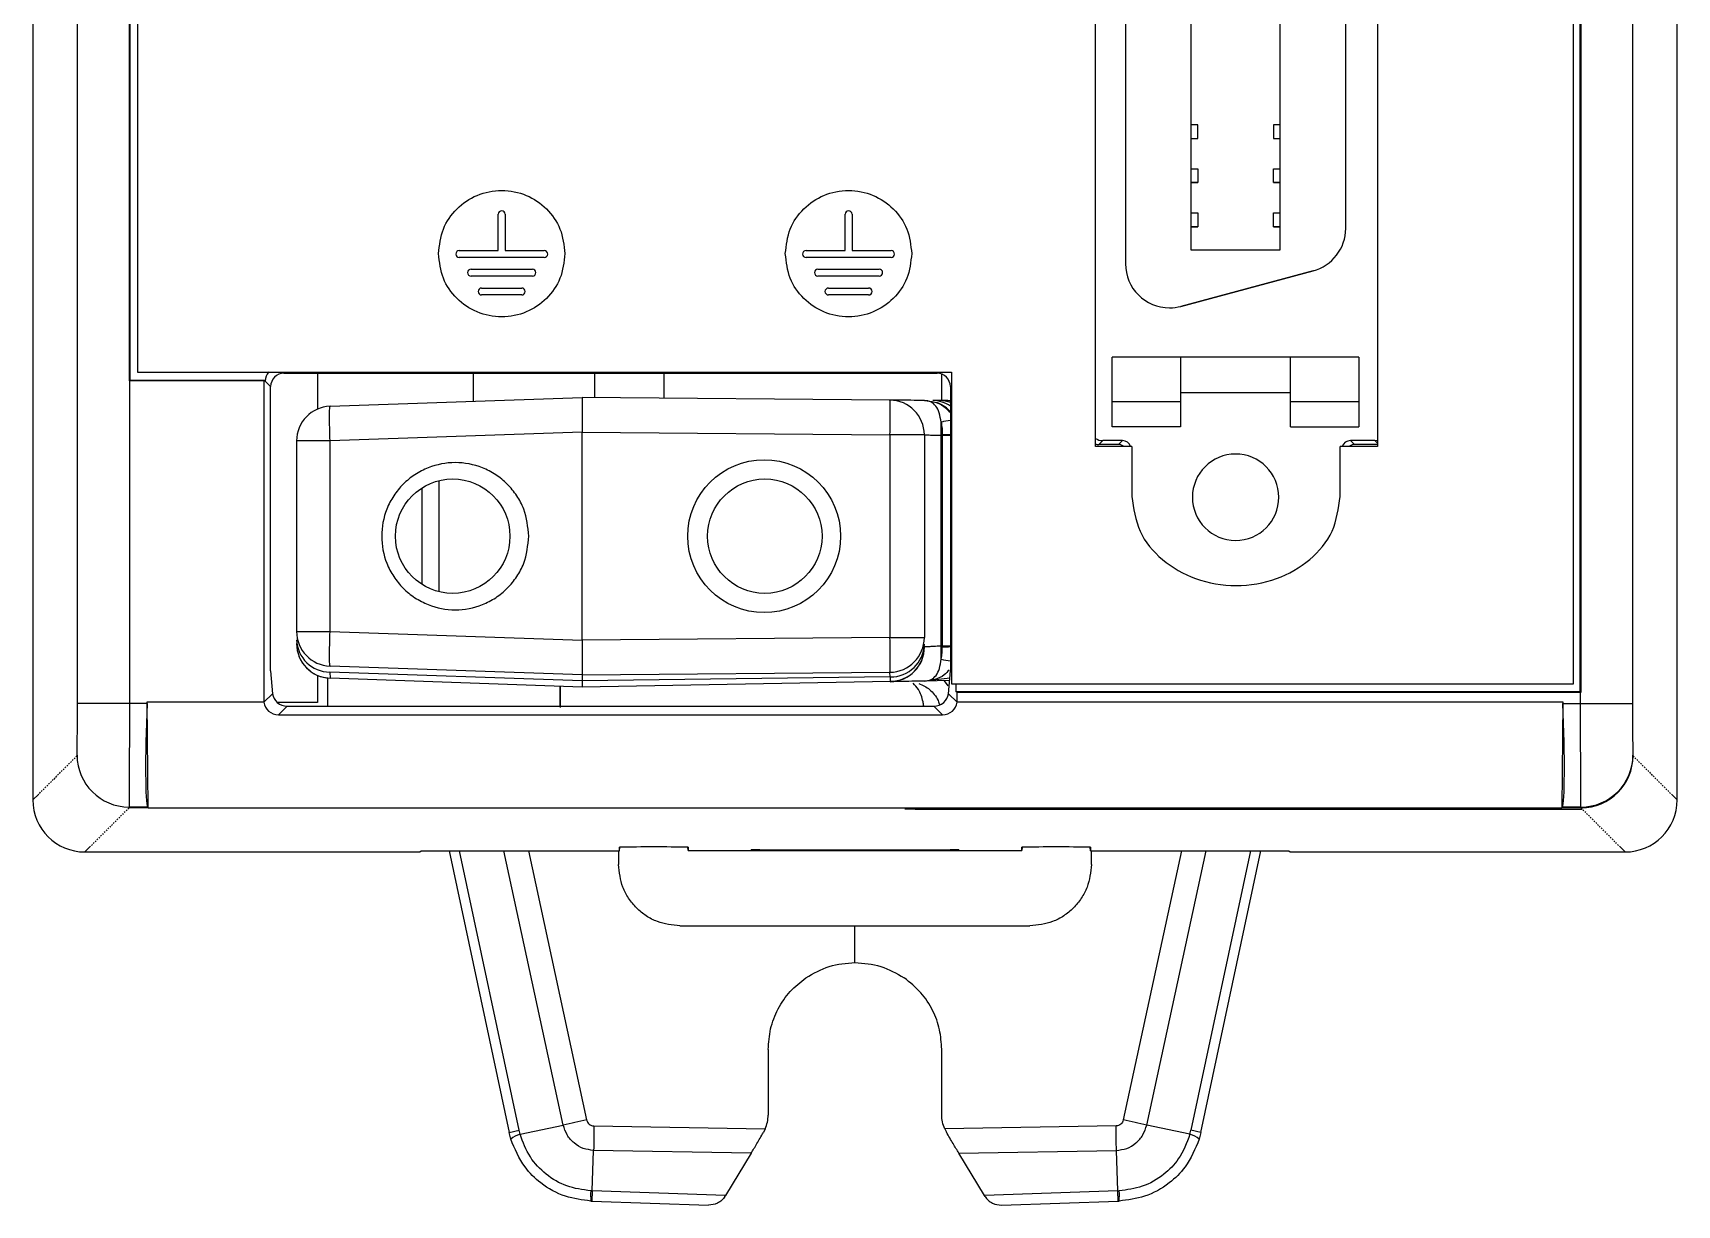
# Model space of a CAD drawing. Header units: inches. Extents: x 268 to 316, y 100 to 273.
# Drawn here: x 268.42 to 315.83, y 100.33 to 134.13 of the extents above; entities that cross this region are included whole.
import ezdxf

# ---------------------------------------------------------------- set-up
doc = ezdxf.new("R2010")
doc.units = ezdxf.units.IN
doc.header["$MEASUREMENT"] = 0

msp = doc.modelspace()

# ---------------------------------------------------------------- linework, layer by layer
at = {"color": 7, "linetype": 'Continuous', "lineweight": 25}
for p, q in [((269.706, 114.792), (269.706, 255.85)), ((314.546, 255.85), (314.546, 114.792)), ((271.195, 255.282), (271.195, 124.093)), ((271.216, 255.261), (271.216, 124.114)), ((313.039, 115.14), (313.039, 255.261)), ((313.06, 115.119), (313.06, 255.282)), ((271.44, 255.061), (271.44, 124.347)), ((312.839, 115.361), (312.839, 255.061)), ((268.422, 176.284), (268.422, 112.009)), ((315.831, 112.009), (315.831, 157.233)), ((299.057, 122.198), (299.057, 150.269)), ((307.19, 150.269), (307.19, 122.198)), ((299.925, 145.248), (299.925, 127.468)), ((301.813, 144.849), (301.813, 127.867)), ((304.388, 127.867), (304.388, 144.849)), ((306.275, 128.489), (306.275, 144.227)), ((302.012, 131.477), (301.813, 131.477)), ((302.012, 131.078), (302.012, 131.477)), ((304.388, 131.477), (304.189, 131.477)), ((304.189, 131.477), (304.189, 131.078)), ((301.813, 131.078), (302.012, 131.078)), ((301.813, 131.078), (302.012, 131.078)), ((302.012, 131.078), (302.012, 131.078)), ((304.189, 131.078), (304.388, 131.078)), ((304.189, 131.078), (304.388, 131.078)), ((304.189, 131.078), (304.189, 131.078)), ((301.813, 130.207), (302.012, 130.207)), ((302.012, 130.207), (302.012, 129.808)), ((304.189, 130.207), (304.388, 130.207)), ((304.189, 129.808), (304.189, 130.207)), ((302.012, 129.808), (301.813, 129.808)), ((301.813, 129.808), (302.012, 129.808)), ((302.012, 129.808), (302.012, 129.808)), ((304.388, 129.808), (304.189, 129.808)), ((304.189, 129.808), (304.388, 129.808)), ((304.189, 129.808), (304.189, 129.808)), ((281.839, 127.847), (281.839, 128.896)), ((282.039, 128.896), (282.039, 127.847)), ((291.84, 127.847), (291.84, 128.896)), ((292.04, 128.896), (292.04, 127.847)), ((301.813, 128.937), (302.012, 128.937)), ((302.012, 128.538), (301.813, 128.538)), ((301.813, 128.538), (302.012, 128.538)), ((302.012, 128.937), (302.012, 128.538)), ((302.012, 128.538), (302.012, 128.538)), ((304.189, 128.538), (304.189, 128.937)), ((304.189, 128.937), (304.388, 128.937)), ((304.388, 128.538), (304.189, 128.538)), ((304.189, 128.538), (304.388, 128.538)), ((304.189, 128.538), (304.189, 128.538)), ((306.275, 128.489), (306.275, 128.489)), ((280.714, 127.847), (281.839, 127.847)), ((283.165, 127.647), (280.714, 127.647)), ((282.039, 127.847), (283.165, 127.847)), ((290.715, 127.847), (291.84, 127.847)), ((293.165, 127.647), (290.715, 127.647)), ((292.04, 127.847), (293.165, 127.847)), ((301.813, 127.867), (304.388, 127.867)), ((281.055, 127.314), (282.824, 127.314)), ((282.824, 127.114), (281.055, 127.114)), ((291.056, 127.314), (292.824, 127.314)), ((292.824, 127.114), (291.056, 127.114)), ((299.925, 127.468), (299.925, 127.468)), ((301.524, 126.241), (305.334, 127.262)), ((305.334, 127.262), (301.524, 126.241)), ((305.334, 127.262), (305.334, 127.262)), ((281.361, 126.769), (282.518, 126.769)), ((291.361, 126.769), (292.519, 126.769)), ((282.518, 126.569), (281.361, 126.569)), ((292.519, 126.569), (291.361, 126.569)), ((301.524, 126.241), (301.524, 126.241)), ((301.513, 124.772), (299.544, 124.772)), ((299.544, 123.502), (299.544, 124.772)), ((301.513, 124.772), (301.513, 123.502)), ((304.688, 124.772), (301.513, 124.772)), ((306.656, 124.772), (304.688, 124.772)), ((304.688, 123.502), (304.688, 124.772)), ((306.656, 124.772), (306.656, 123.502)), ((271.44, 124.347), (294.906, 124.347)), ((275.666, 124.314), (294.487, 124.314)), ((276.626, 124.314), (276.626, 123.277)), ((281.126, 123.504), (281.126, 124.314)), ((284.626, 123.61), (284.626, 124.314)), ((286.626, 123.593), (286.626, 124.314)), ((294.626, 123.523), (294.626, 124.288)), ((294.906, 124.347), (294.906, 115.361)), ((271.216, 124.114), (271.195, 124.093)), ((271.206, 124.093), (271.206, 114.792)), ((275.084, 124.093), (271.206, 124.093)), ((271.216, 124.114), (275.119, 124.114)), ((275.119, 124.114), (275.084, 124.093)), ((275.084, 124.093), (275.084, 114.833)), ((275.119, 124.083), (275.119, 124.114)), ((275.276, 123.925), (275.119, 124.083)), ((275.276, 115.733), (275.276, 123.925)), ((294.876, 123.925), (294.876, 115.733)), ((301.513, 123.756), (304.688, 123.756)), ((301.513, 123.756), (304.688, 123.756)), ((276.991, 123.36), (284.261, 123.614)), ((293.135, 123.536), (284.261, 123.614)), ((294.579, 123.524), (294.374, 123.525)), ((294.512, 123.452), (294.474, 123.472)), ((294.626, 123.404), (294.513, 123.457)), ((294.805, 123.522), (294.579, 123.524)), ((294.626, 123.384), (294.626, 123.394)), ((299.544, 123.502), (301.513, 123.502)), ((299.544, 122.769), (299.544, 123.502)), ((301.513, 123.502), (301.513, 122.769)), ((304.688, 123.502), (306.656, 123.502)), ((304.688, 122.769), (304.688, 123.502)), ((306.656, 123.502), (306.656, 122.769)), ((276.026, 122.36), (276.026, 116.867)), ((276.991, 122.36), (276.026, 122.36)), ((284.261, 122.614), (276.991, 122.36)), ((276.991, 116.867), (276.991, 122.36)), ((284.261, 122.614), (293.135, 122.536)), ((284.261, 116.613), (284.261, 122.614)), ((293.135, 122.536), (293.135, 116.691)), ((294.126, 122.536), (293.135, 122.536)), ((294.126, 122.536), (294.126, 116.691)), ((294.609, 116.444), (294.609, 122.524)), ((294.609, 122.524), (294.644, 122.523)), ((294.644, 122.532), (294.644, 122.523)), ((294.644, 122.523), (294.644, 116.444)), ((299.272, 122.371), (299.158, 122.257)), ((299.837, 122.371), (299.272, 122.371)), ((301.513, 122.769), (299.544, 122.769)), ((299.724, 122.257), (299.837, 122.371)), ((304.688, 122.769), (306.656, 122.769)), ((306.411, 122.371), (306.525, 122.257)), ((307.116, 122.371), (306.411, 122.371)), ((300.11, 122.198), (299.057, 122.198)), ((299.724, 122.257), (299.158, 122.257)), ((300.11, 122.198), (300.11, 120.758)), ((303.1, 121.981), (303.1, 121.981)), ((306.117, 120.758), (306.117, 122.198)), ((307.19, 122.198), (306.117, 122.198)), ((307.19, 122.257), (306.525, 122.257)), ((276.026, 116.867), (276.991, 116.867)), ((276.991, 116.867), (284.261, 116.613)), ((293.135, 116.691), (284.261, 116.613)), ((293.135, 116.691), (294.126, 116.691)), ((294.128, 116.419), (294.126, 116.423)), ((294.644, 116.444), (294.609, 116.444)), ((294.644, 116.427), (294.644, 116.444)), ((275.276, 115.733), (275.333, 115.071)), ((284.262, 115.439), (276.981, 115.693)), ((276.981, 115.693), (276.991, 115.517)), ((284.261, 115.614), (276.991, 115.867)), ((284.261, 115.614), (293.135, 115.691)), ((293.143, 115.555), (293.135, 115.691)), ((294.819, 115.071), (294.876, 115.733)), ((276.626, 115.6), (276.626, 114.814)), ((284.261, 115.264), (276.991, 115.517)), ((283.626, 114.714), (283.626, 115.286)), ((284.261, 115.614), (284.262, 115.439)), ((284.262, 115.439), (284.261, 115.264)), ((293.148, 115.419), (284.261, 115.264)), ((293.143, 115.555), (284.262, 115.439)), ((293.143, 115.555), (293.144, 115.426)), ((293.144, 115.426), (293.148, 115.419)), ((294.858, 115.516), (294.144, 115.436)), ((294.852, 115.448), (294.144, 115.436)), ((294.906, 115.361), (312.839, 115.361)), ((295.034, 115.361), (295.034, 115.14)), ((271.206, 114.792), (269.706, 114.792)), ((271.718, 114.792), (271.206, 114.792)), ((271.718, 114.792), (271.719, 114.833)), ((271.719, 114.833), (275.084, 114.833)), ((271.745, 111.78), (271.719, 114.833)), ((275.084, 114.833), (275.085, 114.823)), ((275.085, 114.823), (275.333, 115.071)), ((276.626, 114.814), (275.474, 114.814)), ((294.819, 115.071), (295.068, 114.823)), ((295.069, 115.119), (295.034, 115.14)), ((295.034, 115.14), (313.039, 115.14)), ((295.069, 114.833), (295.068, 114.823)), ((295.069, 114.833), (295.069, 115.119)), ((295.069, 115.119), (313.046, 115.119)), ((295.069, 114.833), (312.533, 114.833)), ((312.533, 114.833), (312.507, 111.78)), ((312.533, 114.833), (312.535, 114.792)), ((312.535, 114.792), (313.046, 114.792)), ((313.039, 115.14), (313.06, 115.119)), ((313.046, 114.792), (313.046, 115.119)), ((313.046, 114.792), (314.546, 114.792)), ((275.753, 114.714), (275.504, 114.465)), ((275.504, 114.465), (294.649, 114.465)), ((275.753, 114.714), (294.4, 114.714)), ((294.649, 114.465), (294.4, 114.714)), ((269.241, 112.828), (269.27, 112.857)), ((269.293, 112.88), (269.323, 112.91)), ((269.345, 112.933), (269.375, 112.962)), ((269.398, 112.985), (269.427, 113.015)), ((269.45, 113.038), (269.48, 113.067)), ((269.503, 113.09), (269.532, 113.119)), ((269.555, 113.142), (269.585, 113.172)), ((269.608, 113.195), (269.637, 113.224)), ((269.66, 113.247), (269.693, 113.28)), ((269.693, 113.28), (269.694, 113.297)), ((314.558, 113.297), (314.56, 113.28)), ((314.56, 113.28), (314.593, 113.247)), ((314.616, 113.224), (314.645, 113.195)), ((314.668, 113.172), (314.697, 113.142)), ((314.72, 113.119), (314.75, 113.09)), ((314.773, 113.067), (314.802, 113.038)), ((314.825, 113.015), (314.855, 112.985)), ((314.878, 112.962), (314.907, 112.933)), ((314.93, 112.91), (314.96, 112.88)), ((314.983, 112.857), (315.012, 112.828)), ((268.769, 112.356), (268.798, 112.386)), ((268.821, 112.408), (268.851, 112.438)), ((268.874, 112.461), (268.903, 112.49)), ((268.926, 112.513), (268.956, 112.543)), ((268.978, 112.566), (269.008, 112.595)), ((269.031, 112.618), (269.06, 112.648)), ((269.083, 112.67), (269.113, 112.7)), ((269.136, 112.723), (269.165, 112.752)), ((269.188, 112.775), (269.218, 112.805)), ((269.188, 112.781), (269.188, 112.775)), ((315.035, 112.805), (315.065, 112.775)), ((315.087, 112.752), (315.117, 112.723)), ((315.14, 112.7), (315.169, 112.67)), ((315.192, 112.648), (315.222, 112.618)), ((315.245, 112.595), (315.274, 112.566)), ((315.297, 112.543), (315.327, 112.513)), ((315.349, 112.49), (315.379, 112.461)), ((315.404, 112.435), (315.432, 112.408)), ((315.457, 112.383), (315.484, 112.356)), ((268.422, 112.009), (268.589, 112.176)), ((268.611, 112.199), (268.641, 112.228)), ((268.641, 112.233), (268.641, 112.228)), ((268.664, 112.251), (268.694, 112.281)), ((268.694, 112.285), (268.694, 112.281)), ((268.716, 112.303), (268.746, 112.333)), ((315.509, 112.331), (315.536, 112.303)), ((315.562, 112.278), (315.589, 112.251)), ((315.614, 112.226), (315.641, 112.199)), ((315.667, 112.173), (315.831, 112.009)), ((270.872, 111.459), (270.846, 111.433)), ((270.924, 111.512), (270.898, 111.486)), ((270.977, 111.564), (270.951, 111.538)), ((271.029, 111.617), (271.004, 111.591)), ((271.082, 111.669), (271.056, 111.643)), ((271.136, 111.723), (271.108, 111.696)), ((271.193, 111.78), (271.159, 111.746)), ((271.194, 111.803), (271.192, 111.78)), ((271.193, 111.78), (271.192, 111.78)), ((271.745, 111.78), (271.193, 111.78)), ((271.733, 111.803), (271.194, 111.803)), ((271.745, 111.78), (271.733, 111.803)), ((271.745, 111.78), (312.507, 111.78)), ((293.863, 111.746), (313.094, 111.746)), ((312.507, 111.78), (312.52, 111.803)), ((313.06, 111.78), (312.507, 111.78)), ((313.058, 111.803), (312.52, 111.803)), ((313.061, 111.78), (313.058, 111.803)), ((313.061, 111.78), (313.06, 111.78)), ((313.094, 111.746), (313.06, 111.78)), ((313.144, 111.695), (313.117, 111.723)), ((313.197, 111.643), (313.171, 111.669)), ((313.249, 111.591), (313.223, 111.617)), ((313.302, 111.538), (313.276, 111.564)), ((313.354, 111.486), (313.328, 111.512)), ((313.407, 111.433), (313.381, 111.459)), ((270.4, 110.987), (270.374, 110.961)), ((270.452, 111.04), (270.426, 111.014)), ((270.505, 111.092), (270.479, 111.066)), ((270.557, 111.145), (270.531, 111.119)), ((270.61, 111.197), (270.584, 111.171)), ((270.662, 111.249), (270.636, 111.223)), ((270.715, 111.302), (270.689, 111.276)), ((270.767, 111.354), (270.741, 111.328)), ((270.819, 111.407), (270.794, 111.381)), ((313.459, 111.381), (313.433, 111.407)), ((313.512, 111.328), (313.486, 111.354)), ((313.564, 111.276), (313.538, 111.302)), ((313.616, 111.223), (313.591, 111.249)), ((313.669, 111.171), (313.643, 111.197)), ((313.721, 111.119), (313.695, 111.145)), ((313.774, 111.066), (313.748, 111.092)), ((313.826, 111.014), (313.8, 111.04)), ((313.879, 110.961), (313.853, 110.987)), ((270.085, 110.673), (269.922, 110.509)), ((269.922, 110.509), (279.581, 110.509)), ((270.138, 110.725), (270.112, 110.699)), ((270.19, 110.777), (270.164, 110.752)), ((270.243, 110.83), (270.217, 110.804)), ((270.295, 110.882), (270.269, 110.856)), ((270.347, 110.935), (270.322, 110.909)), ((279.581, 110.509), (279.614, 110.542)), ((279.614, 110.542), (285.334, 110.542)), ((280.427, 110.542), (282.153, 102.423)), ((285.309, 110.542), (285.309, 110.146)), ((285.334, 110.542), (285.343, 110.645)), ((285.334, 110.542), (285.334, 110.644)), ((287.319, 110.554), (287.311, 110.645)), ((287.319, 110.644), (287.319, 110.554)), ((287.319, 110.554), (287.327, 110.547)), ((287.327, 110.547), (296.926, 110.547)), ((289.134, 110.553), (289.134, 110.572)), ((289.383, 110.574), (294.87, 110.574)), ((294.87, 110.55), (289.383, 110.55)), ((295.119, 110.553), (295.117, 110.572)), ((295.119, 110.572), (295.119, 110.553)), ((296.926, 110.547), (296.934, 110.554)), ((296.942, 110.645), (296.934, 110.554)), ((296.934, 110.554), (296.934, 110.644)), ((298.919, 110.542), (298.91, 110.645)), ((298.919, 110.644), (298.919, 110.542)), ((298.919, 110.542), (304.639, 110.542)), ((298.942, 110.146), (298.942, 110.542)), ((302.1, 102.423), (303.826, 110.542)), ((304.639, 110.542), (304.672, 110.509)), ((304.672, 110.509), (314.331, 110.509)), ((313.931, 110.909), (313.905, 110.935)), ((313.984, 110.856), (313.958, 110.882)), ((314.036, 110.804), (314.01, 110.83)), ((314.088, 110.752), (314.063, 110.777)), ((314.141, 110.699), (314.115, 110.725)), ((314.331, 110.509), (314.167, 110.673)), ((287.079, 108.378), (292.126, 108.38)), ((292.126, 107.32), (292.126, 108.38)), ((292.126, 108.38), (297.172, 108.378)), ((289.621, 104.813), (289.621, 102.922)), ((294.627, 102.929), (294.627, 104.819)), ((282.153, 102.423), (282.439, 102.484)), ((282.202, 102.231), (282.153, 102.423)), ((282.468, 102.369), (282.439, 102.484)), ((282.468, 102.369), (283.715, 102.634)), ((284.598, 102.61), (289.538, 102.523)), ((289.538, 102.523), (289.487, 102.423)), ((299.655, 102.61), (294.714, 102.523)), ((294.714, 102.523), (294.761, 102.43)), ((301.784, 102.369), (300.538, 102.634)), ((301.784, 102.369), (301.813, 102.484)), ((302.1, 102.423), (301.813, 102.484)), ((302.1, 102.423), (302.051, 102.231)), ((284.55, 100.736), (284.59, 101.903)), ((289.133, 101.824), (284.59, 101.903)), ((289.133, 101.824), (288.391, 100.602)), ((295.12, 101.824), (299.662, 101.903)), ((295.862, 100.602), (295.12, 101.824)), ((299.703, 100.736), (299.662, 101.903)), ((284.55, 100.736), (284.506, 100.737)), ((284.55, 100.736), (284.539, 100.443)), ((288.391, 100.602), (284.55, 100.736)), ((288.374, 100.575), (288.391, 100.602)), ((299.703, 100.736), (295.862, 100.602)), ((295.878, 100.575), (295.862, 100.602)), ((299.703, 100.736), (299.746, 100.737)), ((299.713, 100.443), (299.703, 100.736)), ((284.511, 100.444), (284.539, 100.443)), ((284.539, 100.443), (287.903, 100.326)), ((296.349, 100.326), (299.713, 100.443)), ((299.713, 100.443), (299.742, 100.444))]:
    msp.add_line(p, q, dxfattribs=at)
at = {"color": 8, "linetype": 'Continuous', "lineweight": 25}
for p, q in [((275.631, 124.347), (275.665, 124.314)), ((294.488, 124.314), (294.522, 124.347)), ((294.906, 123.955), (294.876, 123.925)), ((294.644, 122.523), (294.876, 122.523)), ((307.116, 122.371), (307.19, 122.297)), ((279.644, 118.219), (279.644, 121.008)), ((294.876, 116.444), (294.644, 116.444)), ((294.809, 115.296), (294.709, 115.446)), ((293.866, 111.746), (293.863, 111.723)), ((282.439, 102.484), (280.726, 110.542)), ((283.715, 102.634), (282.004, 110.542)), ((282.71, 110.542), (284.389, 102.781)), ((289.134, 110.553), (289.136, 110.572)), ((289.383, 110.55), (289.385, 110.574)), ((294.87, 110.55), (294.868, 110.574)), ((301.543, 110.542), (299.863, 102.781)), ((300.538, 102.634), (302.249, 110.542)), ((303.526, 110.542), (301.813, 102.484))]:
    msp.add_line(p, q, dxfattribs=at)
at = {"color": 7, "linetype": 'Continuous', "lineweight": 25}
for centre in [(280.526, 119.614), (289.526, 119.614)]:
    msp.add_circle(centre, 1.65, dxfattribs=at)
for centre, radius, start, end in [((281.939, 128.896), 0.1, 0, 180), ((291.94, 128.896), 0.1, 0, 180), ((305.005, 128.489), 1.27, 285, 0), ((305.005, 128.489), 1.27, 285, 0), ((280.714, 127.747), 0.1, 90, 270), ((283.165, 127.747), 0.1, 270, 90), ((290.715, 127.747), 0.1, 90, 270), ((293.165, 127.747), 0.1, 270, 90), ((281.055, 127.214), 0.1, 90, 270), ((282.824, 127.214), 0.1, 270, 90), ((291.056, 127.214), 0.1, 90, 270), ((292.824, 127.214), 0.1, 270, 90), ((301.195, 127.468), 1.27, 180, 270), ((301.195, 127.468), 1.27, 180, 270), ((281.361, 126.669), 0.1, 90, 270), ((282.518, 126.669), 0.1, 270, 90), ((291.361, 126.669), 0.1, 90, 270), ((292.519, 126.669), 0.1, 270, 90), ((301.195, 127.468), 1.27, 270, 285), ((301.195, 127.468), 1.27, 270, 285), ((277.026, 122.36), 1, 92, 180), ((293.126, 122.536), 1, 0, 89.5), ((267.791, 122.763), 26.819, 359.4891, 0.286), ((303.1, 120.737), 1.245, 90, 270), ((303.1, 120.737), 1.245, 90, 180), ((303.1, 120.737), 1.245, 270, 90), ((303.1, 120.737), 1.245, 0, 90), ((277.026, 116.867), 1, 180, 268), ((293.126, 116.691), 1, 270.5, 0), ((276.989, 116.656), 0.963, 182.0306, 269.5332), ((277.026, 116.517), 1, 180, 268), ((293.154, 116.528), 0.973, 269.3595, 358.3858), ((293.128, 116.424), 0.999, 270.9182, 359.9222), ((293.129, 116.417), 0.999, 271.0778, 0.084), ((267.79, 115.971), 26.823, 0.2147, 1.0103), ((271.193, 113.302), 1.498, 180.1594, 270.0569), ((313.06, 113.302), 1.498, 269.9431, 359.8406), ((326.91, -93.834), 201.16, 102.20302, 102.39956), ((327.53, 101.817), 42.939, 178.9427, 179.8857), ((256.723, 101.817), 42.939, 0.1143, 1.0573), ((257.343, -93.834), 201.16, 77.60044, 77.79698), ((282.605, 101.776), 0.608, 102.9637, 131.5859), ((301.648, 101.776), 0.608, 48.4141, 77.0363), ((286.615, 100.622), 2.112, 176.865, 184.8312), ((297.637, 100.622), 2.112, 355.1688, 3.135)]:
    msp.add_arc(centre, radius, start, end, dxfattribs=at)
at = {"color": 8, "linetype": 'Continuous', "lineweight": 25}
for centre, radius, start, end in [((294.364, 122.629), 0.896, 55.1327, 89.3459), ((294.571, 122.71), 0.813, 67.9698, 89.43), ((294.947, 121.921), 1.032, 93.9083, 109.0622), ((294.637, 71.468), 51.064, 89.7311, 89.992), ((294.637, 141.961), 25.534, 270.0162, 270.5378), ((294.943, 117.056), 1.038, 251.4732, 266.3299)]:
    msp.add_arc(centre, radius, start, end, dxfattribs=at)
at = {"color": 7, "linetype": 'Continuous', "lineweight": 25}
for centre, major_axis, ratio, start_param, end_param in [((275.51, 124.08), (-0.278, 0.278), 0.992433, 0.035561, 0.781609), ((275.668, 123.922), (-0.278, 0.278), 0.992433, 5.49969, 7.064793), ((294.485, 123.922), (0.278, 0.278), 0.992433, 5.501578, 7.066681), ((271.206, 124.171), (1.5, 0), 0.052408, 4.705092, 4.712389), ((299.275, 122.762), (-0.278, -0.278), 0.992433, 0.198453, 0.781607), ((299.835, 122.12), (-0.178, -0.178), 0.992433, 2.668019, 3.923208), ((306.413, 122.12), (-0.178, 0.178), 0.992433, 5.501572, 6.756759), ((307.114, 122.622), (0.178, -0.178), 0.992433, 5.501572, 5.801283), ((299.161, 122.649), (-0.278, -0.278), 0.992433, 0.519478, 0.781607), ((299.722, 122.006), (-0.178, -0.178), 0.992433, 3.221295, 3.923208), ((306.527, 122.006), (-0.178, 0.178), 0.992433, 5.501603, 6.203483), ((269.693, 114.792), (0, 1.5), 0.008727, 3.228859, 4.712389), ((271.875, 114.792), (0.129, 3), 0.052359, 1.573053, 3.056582), ((275.476, 114.826), (0.373, -0.136), 0.894813, 3.535426, 5.098634), ((275.724, 115.074), (0.373, -0.136), 0.894813, 3.535426, 5.098634), ((294.428, 115.074), (0.373, 0.136), 0.894813, 4.326144, 5.889352), ((294.677, 114.826), (0.373, 0.136), 0.894813, 4.326144, 5.889352), ((312.378, 114.792), (-0.129, 3), 0.052359, 3.226603, 4.710133), ((313.046, 115.198), (1.5, 0), 0.052408, 4.712389, 4.721708), ((314.559, 114.792), (0, 1.5), 0.008727, 1.570796, 3.054326), ((313.06, 113.28), (1.356, 0.642), 0.999459, 4.270531, 5.840567), ((270.53, 112.617), (0.152, 1.494), 0.997925, 1.671172, 1.685738), ((270.582, 112.669), (0.152, 1.494), 0.997925, 1.671172, 1.679695), ((270.634, 112.722), (0.152, 1.494), 0.997925, 1.671172, 1.673654), ((269.922, 112.009), (1.061, 1.061), 0.999924, 2.356233, 3.926953), ((314.331, 112.009), (1.061, -1.061), 0.999924, 5.497825, 7.068545), ((293.867, 111.744), (0.302, 0), 0.008726, 1.585634, 3.141602), ((286.326, 110.644), (0.992, 0), 0.008727, 0, 3.141593), ((289.385, 110.572), (0.251, 0), 0.00872, 1.577616, 3.141613), ((289.385, 110.553), (0.251, 0), 0.008733, 3.141573, 4.704054), ((294.868, 110.572), (0.251, 0), 0.00872, 6.283165, 7.847162), ((294.868, 110.553), (0.251, 0), 0.008733, 4.720724, 6.283205), ((297.926, 110.644), (0.992, 0), 0.008727, 0, 3.141593)]:
    msp.add_ellipse(centre, major_axis=major_axis, ratio=ratio, start_param=start_param, end_param=end_param, dxfattribs=at)
msp.add_ellipse((289.507, 119.614), major_axis=(2.204, 0), ratio=0.999962, dxfattribs=at)
for points, knots in [([(280.116, 127.76), (280.144, 128.003), (280.2, 128.481), (280.622, 129.081), (281.218, 129.487), (281.939, 129.632), (282.661, 129.487), (283.257, 129.081), (283.679, 128.481), (283.735, 128.003), (283.763, 127.76)], [0, 0, 0, 0, 0.127231, 0.2500301, 0.3728183, 0.4999973, 0.6271798, 0.7499695, 0.872769, 1, 1, 1, 1]), ([(290.117, 127.76), (290.145, 128.003), (290.2, 128.481), (290.622, 129.081), (291.218, 129.487), (291.94, 129.632), (292.661, 129.487), (293.257, 129.081), (293.679, 128.481), (293.735, 128.003), (293.763, 127.76)], [0, 0, 0, 0, 0.127233, 0.250036, 0.372828, 0.50001, 0.627188, 0.749971, 0.872768, 1, 1, 1, 1]), ([(283.763, 127.76), (283.735, 127.517), (283.679, 127.039), (283.257, 126.439), (282.661, 126.033), (281.939, 125.888), (281.218, 126.033), (280.622, 126.439), (280.2, 127.039), (280.144, 127.517), (280.116, 127.76)], [0, 0, 0, 0, 0.127212, 0.25001, 0.372808, 0.500003, 0.627194, 0.749991, 0.872788, 1, 1, 1, 1]), ([(293.763, 127.76), (293.735, 127.517), (293.679, 127.039), (293.257, 126.439), (292.661, 126.033), (291.94, 125.888), (291.218, 126.033), (290.622, 126.439), (290.2, 127.039), (290.145, 127.517), (290.117, 127.76)], [0, 0, 0, 0, 0.127213, 0.250008, 0.3728, 0.49999, 0.627184, 0.749985, 0.872786, 1, 1, 1, 1]), ([(284.261, 123.614), (284.259, 123.599), (284.256, 123.568), (284.255, 123.337), (284.256, 123.007), (284.259, 122.745), (284.261, 122.614)], [0, 0, 0, 0, 0.250015, 0.5, 0.749985, 1, 1, 1, 1]), ([(294.135, 123.527), (293.998, 123.529), (293.716, 123.531), (293.392, 123.534), (293.175, 123.536), (293.148, 123.536), (293.135, 123.536)], [0, 0, 0, 0, 0.2439901, 0.5000049, 0.7560169, 1, 1, 1, 1]), ([(294.61, 122.897), (294.595, 122.992), (294.565, 123.178), (294.463, 123.375), (294.319, 123.502), (294.197, 123.519), (294.135, 123.527)], [0, 0, 0, 0, 0.26213, 0.509799, 0.753577, 1, 1, 1, 1]), ([(294.135, 123.527), (294.233, 123.518), (294.428, 123.498), (294.689, 123.376), (294.817, 123.239), (294.876, 123.176)], [0, 0, 0, 0, 0.3492499, 0.6972961, 1, 1, 1, 1]), ([(294.876, 123.199), (294.827, 123.252), (294.724, 123.362), (294.585, 123.421), (294.512, 123.452)], [0, 0, 0, 0, 0.475225, 1, 1, 1, 1]), ([(294.906, 123.517), (294.892, 123.518), (294.863, 123.52), (294.825, 123.521), (294.805, 123.522)], [0, 0, 0, 0, 0.475045, 1, 1, 1, 1]), ([(294.61, 122.897), (294.62, 122.837), (294.64, 122.72), (294.643, 122.594), (294.644, 122.532)], [0, 0, 0, 0, 0.505117, 1, 1, 1, 1]), ([(294.126, 122.536), (294.131, 122.536), (294.141, 122.536), (294.213, 122.534), (294.302, 122.531), (294.39, 122.529), (294.494, 122.526), (294.57, 122.525), (294.609, 122.524)], [0, 0, 0, 0, 0.201524, 0.4349, 0.564123, 0.701384, 0.846678, 1, 1, 1, 1]), ([(282.723, 119.614), (282.694, 119.347), (282.65, 118.935), (282.386, 118.441), (282.112, 118.104), (281.774, 117.828), (281.279, 117.572), (280.6, 117.441), (279.922, 117.572), (279.427, 117.828), (279.09, 118.104), (278.814, 118.441), (278.558, 118.935), (278.427, 119.614), (278.558, 120.292), (278.814, 120.786), (279.09, 121.123), (279.427, 121.399), (279.922, 121.655), (280.6, 121.786), (281.279, 121.655), (281.774, 121.399), (282.111, 121.124), (282.386, 120.787), (282.65, 120.292), (282.694, 119.88), (282.723, 119.614)], [0, 0, 0, 0, 0.059827, 0.092365, 0.124951, 0.157504, 0.190105, 0.25, 0.309895, 0.342456, 0.375049, 0.407595, 0.440173, 0.5, 0.559827, 0.592365, 0.624951, 0.657504, 0.690105, 0.75, 0.809895, 0.842456, 0.875049, 0.907595, 0.940173, 1, 1, 1, 1]), ([(280.126, 121.214), (280.127, 120.958), (280.127, 120.575), (280.127, 120.11), (280.128, 119.835), (280.126, 119.57), (280.121, 119.21), (280.129, 118.685), (280.127, 118.271), (280.126, 118.013)], [0, 0, 0, 0, 0.249403, 0.37402, 0.441721, 0.498476, 0.597227, 0.748689, 1, 1, 1, 1]), ([(300.11, 120.758), (300.159, 120.413), (300.256, 119.719), (300.97, 118.877), (301.948, 118.32), (303.114, 118.125), (304.28, 118.32), (305.258, 118.877), (305.972, 119.719), (306.069, 120.413), (306.117, 120.758)], [0, 0, 0, 0, 0.117889, 0.23723, 0.363762, 0.499992, 0.636255, 0.762784, 0.882113, 1, 1, 1, 1]), ([(276.094, 116.156), (276.131, 116.061), (276.17, 115.964), (276.244, 115.895), (276.246, 115.893)], [0, 0, 0, 0, 0.975478, 1, 1, 1, 1]), ([(284.261, 116.613), (284.259, 116.482), (284.256, 116.22), (284.255, 115.89), (284.256, 115.659), (284.259, 115.629), (284.261, 115.614)], [0, 0, 0, 0, 0.250005, 0.499986, 0.749975, 1, 1, 1, 1]), ([(294.609, 116.444), (294.572, 116.442), (294.499, 116.438), (294.37, 116.432), (294.244, 116.425), (294.153, 116.42), (294.136, 116.419), (294.128, 116.419)], [0, 0, 0, 0, 0.1541602, 0.3000869, 0.5659676, 0.7993033, 1, 1, 1, 1]), ([(294.613, 116.071), (294.622, 116.129), (294.641, 116.244), (294.643, 116.367), (294.644, 116.427)], [0, 0, 0, 0, 0.505102, 1, 1, 1, 1]), ([(276.246, 115.893), (276.314, 115.822), (276.448, 115.68), (276.712, 115.552), (276.9, 115.531), (276.99, 115.52)], [0, 0, 0, 0, 0.341957, 0.682469, 1, 1, 1, 1]), ([(294.144, 115.436), (294.205, 115.445), (294.327, 115.463), (294.471, 115.591), (294.571, 115.79), (294.599, 115.976), (294.613, 116.071)], [0, 0, 0, 0, 0.246417, 0.490191, 0.737862, 1, 1, 1, 1]), ([(294.841, 115.755), (294.795, 115.705), (294.681, 115.583), (294.436, 115.468), (294.241, 115.447), (294.144, 115.436)], [0, 0, 0, 0, 0.253184, 0.625947, 1, 1, 1, 1]), ([(283.626, 115.286), (283.626, 115.281), (283.626, 115.218), (283.626, 115.004), (283.626, 114.781), (283.626, 114.67)], [0, 0, 0, 0, 0.038168, 0.521343, 1, 1, 1, 1]), ([(294.144, 115.436), (294.014, 115.434), (293.749, 115.429), (293.437, 115.424), (293.215, 115.42), (293.17, 115.419), (293.148, 115.419)], [0, 0, 0, 0, 0.244716, 0.500019, 0.755311, 1, 1, 1, 1]), ([(293.968, 115.37), (294.076, 115.318), (294.241, 115.239), (294.417, 115.05), (294.519, 114.9), (294.554, 114.79), (294.568, 114.747)], [0, 0, 0, 0, 0.411117, 0.629244, 0.857284, 1, 1, 1, 1]), ([(287.079, 108.378), (286.857, 108.401), (286.513, 108.438), (286.101, 108.658), (285.819, 108.886), (285.59, 109.168), (285.37, 109.58), (285.333, 109.924), (285.309, 110.146)], [0, 0, 0, 0, 0.239558, 0.369745, 0.500099, 0.630243, 0.760578, 1, 1, 1, 1]), ([(298.942, 110.146), (298.918, 109.924), (298.882, 109.58), (298.661, 109.168), (298.432, 108.886), (298.151, 108.658), (297.738, 108.438), (297.395, 108.401), (297.172, 108.378)], [0, 0, 0, 0, 0.2394223, 0.3697571, 0.4999013, 0.6302548, 0.7604419, 1, 1, 1, 1]), ([(289.625, 104.813), (289.638, 105.012), (289.665, 105.417), (289.891, 105.991), (290.235, 106.503), (290.553, 106.755), (290.709, 106.879)], [0, 0, 0, 0, 0.246264, 0.499986, 0.753715, 1, 1, 1, 1]), ([(294.627, 104.819), (294.615, 105.008), (294.59, 105.394), (294.379, 105.954), (294.041, 106.48), (293.712, 106.744), (293.544, 106.879)], [0, 0, 0, 0, 0.233875, 0.478508, 0.733886, 1, 1, 1, 1]), ([(289.538, 102.523), (289.562, 102.588), (289.611, 102.716), (289.617, 102.853), (289.621, 102.922)], [0, 0, 0, 0, 0.500005, 1, 1, 1, 1]), ([(294.714, 102.523), (294.689, 102.589), (294.639, 102.72), (294.631, 102.859), (294.627, 102.929)], [0, 0, 0, 0, 0.500876, 1, 1, 1, 1]), ([(284.59, 101.903), (284.488, 101.916), (284.284, 101.942), (284.018, 102.105), (283.809, 102.339), (283.746, 102.535), (283.715, 102.634)], [0, 0, 0, 0, 0.249632, 0.499509, 0.749632, 1, 1, 1, 1]), ([(284.389, 102.781), (284.397, 102.757), (284.411, 102.711), (284.461, 102.656), (284.525, 102.617), (284.573, 102.612), (284.598, 102.61)], [0, 0, 0, 0, 0.24914, 0.499862, 0.749151, 1, 1, 1, 1]), ([(289.133, 101.824), (289.186, 101.912), (289.294, 102.091), (289.422, 102.311), (289.487, 102.423)], [0, 0, 0, 0, 0.4932764, 1, 1, 1, 1]), ([(295.12, 101.824), (295.066, 101.913), (294.957, 102.094), (294.827, 102.317), (294.761, 102.43)], [0, 0, 0, 0, 0.493267, 1, 1, 1, 1]), ([(299.863, 102.781), (299.856, 102.757), (299.842, 102.711), (299.791, 102.656), (299.728, 102.617), (299.679, 102.612), (299.655, 102.61)], [0, 0, 0, 0, 0.24914, 0.499862, 0.749151, 1, 1, 1, 1]), ([(299.662, 101.903), (299.764, 101.916), (299.968, 101.942), (300.235, 102.105), (300.444, 102.339), (300.506, 102.535), (300.538, 102.634)], [0, 0, 0, 0, 0.249632, 0.499509, 0.749632, 1, 1, 1, 1]), ([(284.511, 100.444), (284.263, 100.474), (283.745, 100.538), (283.092, 100.908), (282.518, 101.465), (282.318, 101.949), (282.202, 102.231)], [0, 0, 0, 0, 0.2396172, 0.4997412, 0.7086064, 1, 1, 1, 1]), ([(284.506, 100.737), (284.272, 100.769), (283.808, 100.833), (283.205, 101.192), (282.716, 101.703), (282.553, 102.142), (282.468, 102.369)], [0, 0, 0, 0, 0.253033, 0.499551, 0.741495, 1, 1, 1, 1]), ([(302.051, 102.231), (301.935, 101.949), (301.735, 101.465), (301.162, 100.909), (300.509, 100.538), (299.991, 100.474), (299.742, 100.444)], [0, 0, 0, 0, 0.290899, 0.499875, 0.760022, 1, 1, 1, 1]), ([(301.784, 102.369), (301.689, 102.121), (301.522, 101.683), (301.02, 101.173), (300.434, 100.828), (299.97, 100.767), (299.746, 100.737)], [0, 0, 0, 0, 0.283034, 0.499945, 0.758792, 1, 1, 1, 1]), ([(288.374, 100.575), (288.346, 100.537), (288.285, 100.454), (288.125, 100.348), (287.991, 100.334), (287.903, 100.326)], [0, 0, 0, 0, 0.2285014, 0.5004476, 1, 1, 1, 1]), ([(295.878, 100.575), (295.906, 100.537), (295.968, 100.454), (296.127, 100.348), (296.262, 100.334), (296.349, 100.326)], [0, 0, 0, 0, 0.228086, 0.500441, 1, 1, 1, 1])]:
    msp.add_open_spline(points, degree=3, knots=knots, dxfattribs=at)
for points in [[(276.991, 122.36), (276.987, 122.491), (276.979, 122.753), (276.976, 123.083), (276.979, 123.314), (276.987, 123.345), (276.991, 123.36)], [(293.135, 122.536), (293.136, 122.667), (293.138, 122.929), (293.139, 123.26), (293.138, 123.491), (293.136, 123.521), (293.135, 123.536)], [(276.991, 115.867), (276.987, 115.883), (276.979, 115.913), (276.976, 116.144), (276.979, 116.474), (276.987, 116.736), (276.991, 116.867)], [(293.135, 115.691), (293.136, 115.706), (293.138, 115.736), (293.139, 115.967), (293.138, 116.298), (293.136, 116.56), (293.135, 116.691)], [(271.206, 114.792), (271.205, 114.421), (271.203, 113.678), (271.2, 112.723), (271.197, 112.02), (271.195, 111.876), (271.194, 111.803)], [(313.058, 111.803), (313.057, 111.876), (313.055, 112.02), (313.052, 112.723), (313.049, 113.678), (313.047, 114.421), (313.046, 114.792)], [(290.709, 106.879), (290.929, 107.006), (291.368, 107.261), (291.873, 107.3), (292.126, 107.32)], [(292.126, 107.32), (292.379, 107.3), (292.885, 107.261), (293.324, 107.006), (293.544, 106.879)]]:
    msp.add_open_spline(points, degree=3, dxfattribs=at)
at = {"color": 8, "linetype": 'Continuous', "lineweight": 25}
for points, knots in [([(276.921, 115.534), (276.921, 115.333), (276.921, 115.042), (276.921, 114.791), (276.921, 114.714)], [0, 0, 0, 0, 0.6916629, 1, 1, 1, 1]), ([(294.108, 114.714), (294.102, 114.756), (294.086, 114.87), (294.035, 115.035), (293.945, 115.237), (293.857, 115.32), (293.803, 115.371)], [0, 0, 0, 0, 0.134394, 0.363428, 0.605847, 1, 1, 1, 1])]:
    msp.add_open_spline(points, degree=3, knots=knots, dxfattribs=at)

doc.saveas('drawing.dxf')
